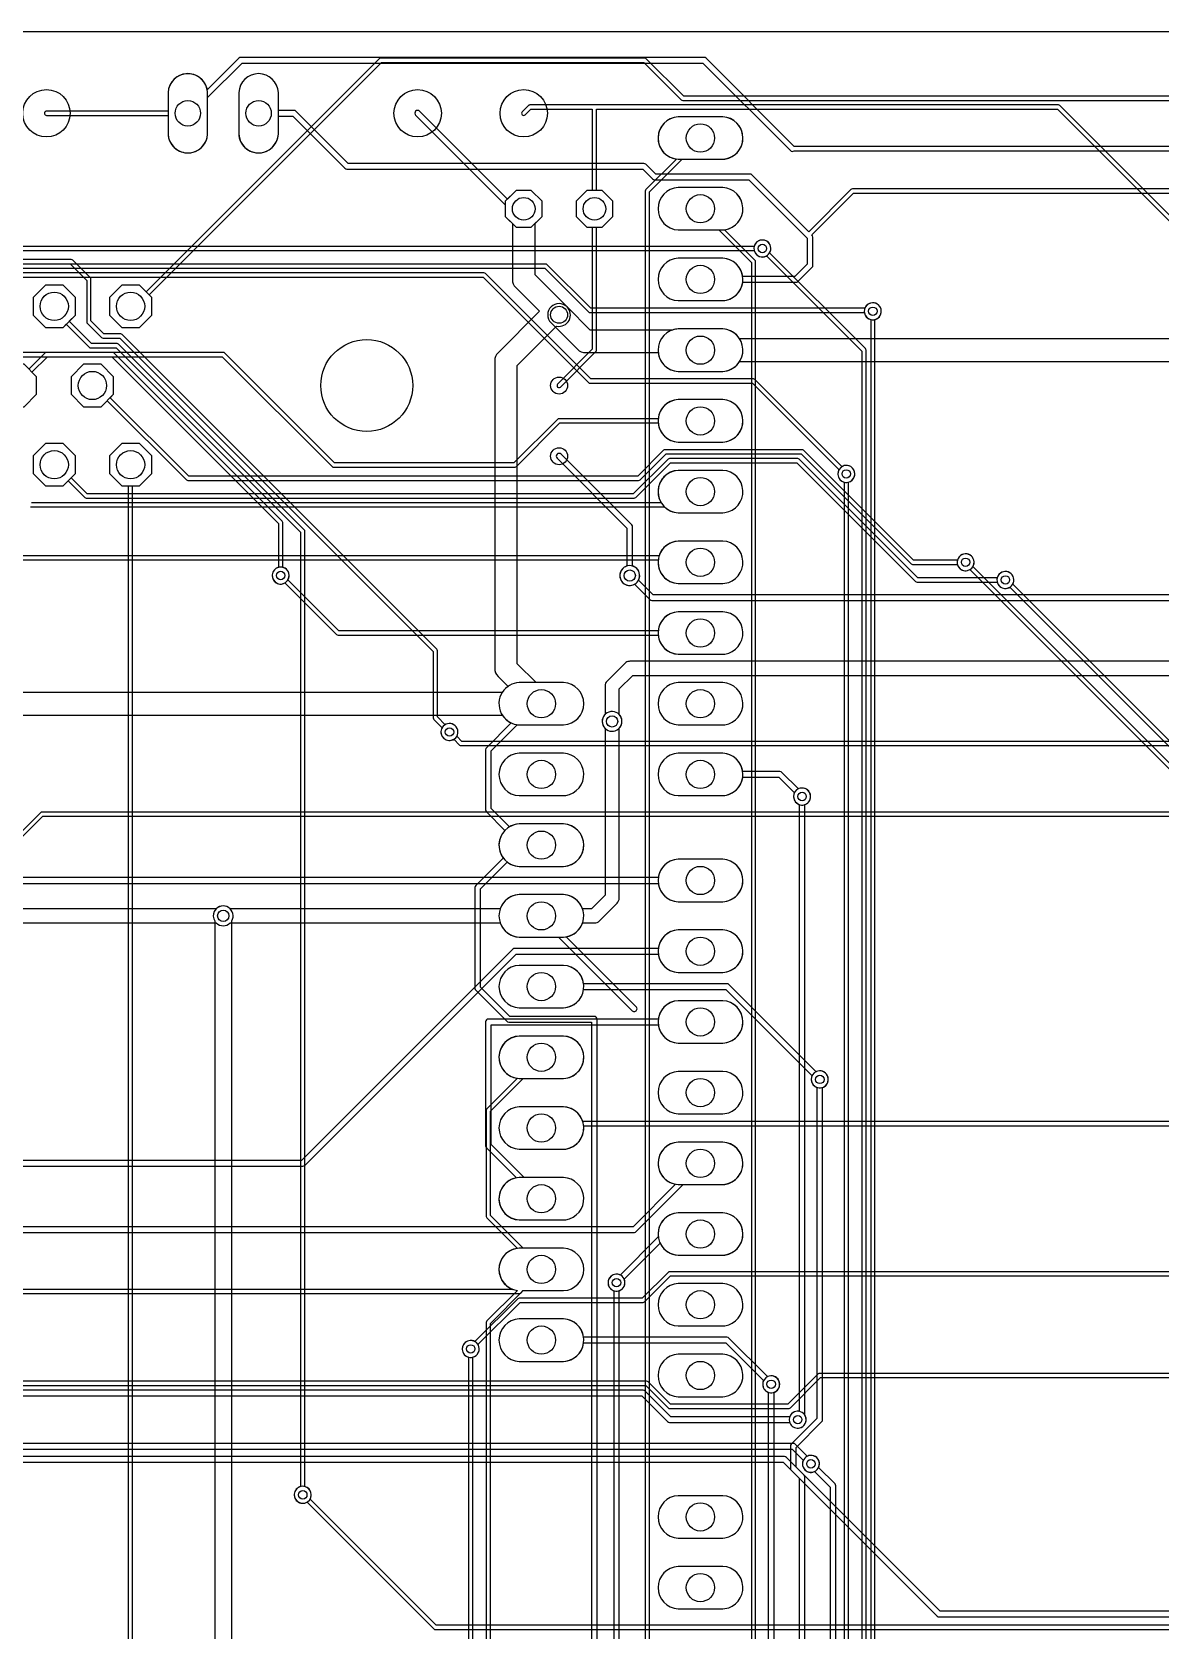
# Model space of a CAD drawing. Header units: millimetres. Extents: x 0 to 196, y 0 to 90.
# Drawn here: x 112.5 to 153, y 32.5 to 89.9 of the extents above; entities that cross this region are included whole.
import ezdxf

# ---------------------------------------------------------------- set-up
doc = ezdxf.new("R2010")
doc.units = ezdxf.units.MM

msp = doc.modelspace()

# ---------------------------------------------------------------- linework, layer by layer
at = {"layer": '16_copper'}
for points in [[(179.07, 87.611), (135.922, 87.611), (134.579, 88.954, 0.198912), (134.525, 88.976), (125.032, 88.976, 0.198912), (124.978, 88.954), (116.607, 80.584), (116.368, 80.823), (115.737, 80.823), (115.291, 80.376), (115.291, 79.745), (115.737, 79.299), (116.368, 79.299), (116.815, 79.745), (116.815, 80.376), (116.715, 80.476), (125.063, 88.824), (134.493, 88.824), (135.836, 87.481, 0.198912), (135.89, 87.459), (179.038, 87.459)], [(184.131, 52.578), (149.438, 87.271, 0.198912), (149.384, 87.293), (130.397, 87.293), (130.389, 87.292, 0.169977), (130.343, 87.271), (130.121, 87.049, 1), (130.229, 86.941), (130.429, 87.141), (132.639, 87.141), (132.639, 84.226), (132.441, 84.226), (132.055, 83.84), (132.055, 83.292), (132.441, 82.906), (132.639, 82.906), (132.639, 78.518), (131.391, 77.27, 1), (131.499, 77.162), (132.769, 78.432, 0.198912), (132.791, 78.486), (132.791, 82.906), (132.989, 82.906), (133.375, 83.292), (133.375, 83.84), (132.989, 84.226), (132.791, 84.226), (132.791, 87.141), (149.352, 87.141), (183.922, 52.572, 0.912653)], [(132.817, 28.321), (132.817, 54.451), (132.816, 54.46, 0.390017), (132.715, 54.553), (129.677, 54.553), (128.626, 55.605), (128.626, 59.14), (129.585, 60.1, 0.151817), (130.011, 59.944), (131.609, 59.944, 0.95208), (131.609, 61.468), (130.011, 61.468, 0.121246), (129.661, 61.363), (129.007, 62.018), (129.007, 64.093), (129.944, 65.031), (130.011, 65.024), (131.609, 65.024, 0.95208), (131.609, 66.548), (130.623, 66.548), (129.946, 67.224), (129.946, 77.937), (131.359, 79.35, 0.746075), (131.732, 80.043), (130.581, 81.194), (130.581, 83.038), (130.835, 83.292), (130.835, 83.84), (130.449, 84.226), (129.901, 84.226), (129.589, 83.914), (126.437, 87.067, 1), (126.293, 86.923), (129.515, 83.702), (129.515, 83.292), (129.769, 83.038), (129.769, 81.026, 0.198912), (129.888, 80.739), (130.743, 79.883), (129.253, 78.392, 0.198912), (129.134, 78.105), (129.134, 67.056, 0.198912), (129.253, 66.769), (129.611, 66.41, 0.575841), (129.722, 65.096), (128.833, 64.207, 0.198912), (128.803, 64.135), (128.803, 61.976, 0.198912), (128.833, 61.904), (129.501, 61.236, 0.371182), (129.442, 60.243), (128.452, 59.254, 0.198912), (128.422, 59.182), (128.422, 55.562, 0.198912), (128.452, 55.491), (129.563, 54.379, 0.198912), (129.635, 54.35), (132.613, 54.35), (132.613, 29.836)], [(106.712, 81.585), (113.887, 81.585), (114.478, 80.994), (114.478, 79.502, 0.198912), (114.5, 79.448), (115.008, 78.94, 0.198912), (115.062, 78.918), (115.665, 78.918), (126.924, 67.659), (126.924, 65.278, 0.198912), (126.946, 65.224), (127.245, 64.925), (127.226, 64.887), (127.211, 64.841), (127.203, 64.794), (127.203, 64.746), (127.211, 64.699), (127.226, 64.653), (127.247, 64.61), (127.276, 64.571), (127.309, 64.538), (127.348, 64.509), (127.391, 64.488), (127.437, 64.473), (127.484, 64.465), (127.532, 64.465), (127.579, 64.473, 1), (127.437, 65.067), (127.391, 65.052), (127.353, 65.033), (127.076, 65.31), (127.076, 67.691, 0.198912), (127.054, 67.745), (115.751, 79.048, 0.198912), (115.697, 79.07), (115.094, 79.07), (114.63, 79.534), (114.63, 81.026, 0.198912), (114.608, 81.08), (113.973, 81.715, 0.198912), (113.919, 81.737), (106.68, 81.737, 0.198912)], [(110.808, 78.251), (115.38, 78.251), (121.368, 72.263), (121.368, 70.685), (121.327, 70.672), (121.284, 70.65), (121.245, 70.622), (121.211, 70.588), (121.183, 70.55), (121.161, 70.507), (121.146, 70.461), (121.139, 70.414), (121.139, 70.366), (121.146, 70.318), (121.161, 70.273), (121.183, 70.23), (121.211, 70.191), (121.245, 70.157), (121.284, 70.129), (121.327, 70.107), (121.372, 70.092), (121.42, 70.085), (121.468, 70.085), (121.515, 70.092, 0.781641), (121.52, 70.685), (121.52, 72.295, 0.198912), (121.498, 72.349), (115.465, 78.381, 0.198912), (115.411, 78.403), (110.839, 78.403)], [(181.346, 35.677), (146.313, 70.711, 0.991751), (145.789, 71.026), (145.768, 70.983, 0.720235), (146.205, 70.603), (181.216, 35.592)], [(181.981, 35.836), (147.742, 70.076, 0.991751), (147.218, 70.391), (147.196, 70.348, 0.720235), (147.634, 69.968), (181.851, 35.751)], [(128.981, 17.075), (128.981, 43.529), (130.156, 44.704), (131.609, 44.704, 0.95208), (131.609, 46.228), (130.156, 46.228), (128.981, 47.403), (128.981, 51.149), (130.156, 52.324), (131.609, 52.324, 0.95208), (131.609, 53.848), (130.011, 53.848, 0.912653), (129.947, 52.33), (128.851, 51.235, 0.198912), (128.829, 51.181), (128.829, 47.371, 0.198912), (128.851, 47.317), (129.947, 46.222, 0.874716), (129.947, 44.71), (128.851, 43.615, 0.198912), (128.829, 43.561), (128.829, 13.081)], [(140.278, 9.747), (140.278, 38.005, 0.198912), (140.248, 38.077), (139.96, 38.364), (139.96, 39.074), (140.883, 39.997, 0.198912), (140.913, 40.069), (140.913, 52.005, 0.949259), (140.74, 52.59), (140.694, 52.575, 0.687507), (140.71, 52.005), (140.71, 40.111), (139.787, 39.188, 0.198912), (139.757, 39.116), (139.757, 38.322, 0.198912), (139.787, 38.25), (140.075, 37.963), (140.075, 9.789)], [(128.346, 28.004), (128.346, 42.313, 0.991753), (128.199, 42.906), (128.153, 42.891, 0.720233), (128.194, 42.313), (128.194, 28.035)]]:
    msp.add_lwpolyline(points, format="xyb", dxfattribs=at)
for points in [[(118.214, 85.579, 0.357806), (118.821, 86.249), (118.821, 87.741, 0.952081), (117.399, 87.741), (117.399, 86.249), (117.406, 86.179), (117.419, 86.111), (117.44, 86.044), (117.466, 85.979), (117.499, 85.918), (117.538, 85.86), (117.582, 85.806), (117.632, 85.756), (117.686, 85.712), (117.744, 85.673), (117.806, 85.64), (117.87, 85.613), (117.937, 85.593), (118.006, 85.579), (118.075, 85.573), (118.145, 85.573)], [(120.754, 85.579, 0.357806), (121.361, 86.249), (121.361, 87.741, 0.952081), (119.939, 87.741), (119.939, 86.249), (119.946, 86.179), (119.959, 86.111), (119.98, 86.044), (120.006, 85.979), (120.039, 85.918), (120.078, 85.86), (120.122, 85.806), (120.172, 85.756), (120.226, 85.712), (120.284, 85.673), (120.346, 85.64), (120.41, 85.613), (120.477, 85.593), (120.546, 85.579), (120.615, 85.573), (120.685, 85.573)], [(137.399, 18.041, 0.906347), (137.324, 19.558), (135.871, 19.558), (134.696, 20.733), (134.696, 84.169), (135.871, 85.344), (137.324, 85.344, 0.95208), (137.324, 86.868), (135.726, 86.868, 0.912653), (135.662, 85.35), (134.566, 84.255, 0.198912), (134.544, 84.201), (134.544, 20.701, 0.198912), (134.566, 20.647), (135.662, 19.552, 0.912653), (135.726, 18.034), (137.324, 18.034)], [(137.399, 20.581, 0.868643), (137.388, 22.092), (138.484, 23.187, 0.198912), (138.506, 23.241), (138.506, 81.661, 0.198912), (138.484, 81.715), (137.388, 82.81, 0.912653), (137.324, 84.328), (135.726, 84.328, 0.95208), (135.726, 82.804), (137.179, 82.804), (138.354, 81.629), (138.354, 23.273), (137.179, 22.098), (135.726, 22.098, 0.95208), (135.726, 20.574), (137.324, 20.574)], [(155.067, 10.86), (155.067, 11.492), (154.621, 11.938), (153.989, 11.938), (153.82, 11.769), (142.475, 23.114), (142.475, 78.486, 0.198912), (142.453, 78.54), (139.01, 81.982, 0.991751), (138.487, 82.297), (138.465, 82.254, 0.720235), (138.903, 81.874), (142.323, 78.454), (142.323, 23.082, 0.198912), (142.345, 23.028), (153.712, 11.661), (153.543, 11.492), (153.543, 10.86), (153.989, 10.414), (154.621, 10.414)], [(137.399, 80.271, 0.906347), (137.324, 81.788), (135.726, 81.788, 0.95208), (135.726, 80.264), (137.324, 80.264)], [(122.309, 37.072, 0.781641), (122.314, 37.665), (122.314, 71.977, 0.198912), (122.291, 72.031), (115.624, 78.699, 0.198912), (115.57, 78.721), (114.649, 78.721), (113.848, 79.522), (114.071, 79.745), (114.071, 80.376), (113.625, 80.823), (112.994, 80.823), (112.547, 80.376), (112.547, 79.745), (112.994, 79.299), (113.625, 79.299), (113.74, 79.414), (114.564, 78.591, 0.198912), (114.618, 78.569), (115.538, 78.569), (122.161, 71.946), (122.161, 37.665), (122.12, 37.652), (122.078, 37.63), (122.039, 37.602), (122.005, 37.568), (121.977, 37.529), (121.955, 37.487), (121.94, 37.441), (121.933, 37.394), (121.933, 37.346), (121.94, 37.298), (121.955, 37.253), (121.977, 37.21), (122.005, 37.171), (122.039, 37.137), (122.078, 37.109), (122.12, 37.087), (122.166, 37.072), (122.214, 37.065), (122.261, 37.065)], [(157.607, 10.86), (157.607, 11.492), (157.161, 11.938), (156.529, 11.938), (156.36, 11.769), (142.792, 25.336), (142.792, 79.587, 0.991753), (142.645, 80.18), (142.599, 80.165, 0.720233), (142.64, 79.587), (142.64, 25.305, 0.198912), (142.662, 25.251), (156.252, 11.661), (156.083, 11.492), (156.083, 10.86), (156.529, 10.414), (157.161, 10.414)], [(137.399, 77.731, 0.906347), (137.324, 79.248), (135.726, 79.248, 0.95208), (135.726, 77.724), (137.324, 77.724)], [(137.399, 75.191, 0.906347), (137.324, 76.708), (135.726, 76.708, 0.95208), (135.726, 75.184), (137.324, 75.184)], [(134.055, 70.04, 0.782376), (134.087, 70.731), (134.087, 72.136, 0.198912), (134.057, 72.208), (131.517, 74.748, 1), (131.373, 74.604), (133.883, 72.094), (133.883, 70.731), (133.87, 70.727), (133.827, 70.709), (133.787, 70.686), (133.75, 70.658), (133.717, 70.625), (133.689, 70.588), (133.665, 70.547), (133.648, 70.504), (133.635, 70.459), (133.629, 70.413), (133.629, 70.366), (133.635, 70.32), (133.648, 70.275), (133.665, 70.232), (133.689, 70.192), (133.717, 70.155), (133.75, 70.122), (133.787, 70.093), (133.827, 70.07), (133.87, 70.052), (133.915, 70.04), (133.962, 70.034), (134.008, 70.034)], [(137.399, 72.651, 0.906347), (137.324, 74.168), (135.726, 74.168, 0.95208), (135.726, 72.644), (137.324, 72.644)], [(152.527, 8.32), (152.527, 8.952), (152.081, 9.398), (151.449, 9.398), (151.28, 9.229), (150.412, 10.096), (150.412, 14.668, 0.198912), (150.39, 14.722), (141.84, 23.273), (141.84, 73.745, 0.991753), (141.692, 74.338), (141.647, 74.323, 0.720233), (141.688, 73.745), (141.688, 23.241, 0.198912), (141.71, 23.187), (150.26, 14.637), (150.26, 10.065, 0.198912), (150.282, 10.011), (151.172, 9.121), (151.003, 8.952), (151.003, 8.32), (151.449, 7.874), (152.081, 7.874)], [(137.399, 70.111, 0.906347), (137.324, 71.628), (135.726, 71.628, 0.95208), (135.726, 70.104), (137.324, 70.104)], [(137.399, 67.571, 0.906347), (137.324, 69.088), (135.726, 69.088, 0.95208), (135.726, 67.564), (137.324, 67.564)], [(137.399, 65.031, 0.906347), (137.324, 66.548), (135.726, 66.548, 0.95208), (135.726, 65.024), (137.324, 65.024)], [(134.165, 54.733, 0.595647), (134.216, 54.904), (131.704, 57.415, 0.270539), (132.291, 57.912), (132.715, 57.912, 0.198912), (132.895, 57.986), (133.53, 58.621, 0.198912), (133.604, 58.801), (133.604, 64.902, 0.962894), (133.115, 65.419), (133.082, 65.386, 0.392239), (133.096, 64.902), (133.096, 58.906), (132.61, 58.42), (132.291, 58.42, 0.304475), (131.609, 58.928), (130.011, 58.928, 0.95208), (130.011, 57.404), (131.428, 57.404), (134.072, 54.76), (134.092, 54.745), (134.115, 54.735), (134.14, 54.731)], [(131.684, 62.491, 0.906347), (131.609, 64.008), (130.011, 64.008, 0.95208), (130.011, 62.484), (131.609, 62.484)], [(137.399, 62.491, 0.906347), (137.324, 64.008), (135.726, 64.008, 0.95208), (135.726, 62.484), (137.324, 62.484)], [(140.089, 39.771, 0.461006), (140.3, 40.186), (140.278, 40.228), (140.278, 40.229), (140.278, 62.165, 0.949259), (140.105, 62.75), (140.059, 62.735, 0.687507), (140.075, 62.165), (140.075, 40.368), (140.041, 40.373), (139.994, 40.373), (139.946, 40.366), (139.9, 40.351), (139.858, 40.329), (139.819, 40.301), (139.785, 40.267), (139.757, 40.228), (139.735, 40.186), (139.72, 40.14), (139.713, 40.092), (139.713, 40.045), (139.72, 39.997), (139.735, 39.951), (139.757, 39.909), (139.785, 39.87), (139.819, 39.836), (139.858, 39.808), (139.9, 39.786), (139.946, 39.771), (139.994, 39.764), (140.041, 39.764)], [(137.399, 58.681, 0.906347), (137.324, 60.198), (135.726, 60.198, 0.95208), (135.726, 58.674), (137.324, 58.674)], [(119.45, 28.225, 0.519281), (119.685, 28.758), (119.685, 57.983, 0.976439), (119.084, 58.364), (119.06, 58.324, 0.255212), (119.075, 57.983), (119.075, 28.758), (119.06, 28.733), (119.043, 28.69), (119.03, 28.645), (119.024, 28.598), (119.024, 28.552), (119.03, 28.505), (119.043, 28.46), (119.06, 28.417), (119.084, 28.377), (119.112, 28.34), (119.145, 28.307), (119.182, 28.279), (119.222, 28.255), (119.265, 28.238), (119.31, 28.225), (119.357, 28.219), (119.403, 28.219)], [(137.399, 56.141, 0.906347), (137.324, 57.658), (135.726, 57.658, 0.95208), (135.726, 56.134), (137.324, 56.134)], [(131.684, 54.871, 0.906347), (131.609, 56.388), (130.011, 56.388, 0.95208), (130.011, 54.864), (131.609, 54.864)], [(137.399, 53.601, 0.906347), (137.324, 55.118), (135.726, 55.118, 0.95208), (135.726, 53.594), (137.324, 53.594)], [(137.399, 51.061, 0.906347), (137.324, 52.578), (135.726, 52.578, 0.95208), (135.726, 51.054), (137.324, 51.054)], [(131.684, 49.791, 0.906347), (131.609, 51.308), (130.011, 51.308, 0.95208), (130.011, 49.784), (131.609, 49.784)], [(137.399, 48.521, 0.906347), (137.324, 50.038), (135.726, 50.038, 0.95208), (135.726, 48.514), (137.324, 48.514)], [(131.684, 47.251, 0.906347), (131.609, 48.768), (130.011, 48.768, 0.95208), (130.011, 47.244), (131.609, 47.244)], [(137.399, 45.981, 0.906347), (137.324, 47.498), (135.726, 47.498, 0.95208), (135.726, 45.974), (137.324, 45.974)], [(131.684, 12.961, 0.850816), (131.704, 14.467), (132.946, 15.708, 0.198912), (132.975, 15.78), (132.975, 27.803), (133.581, 28.408, 0.198912), (133.61, 28.48), (133.61, 44.702, 0.949259), (133.437, 45.287), (133.392, 45.272, 0.687507), (133.407, 44.702), (133.407, 28.522), (132.802, 27.917, 0.198912), (132.772, 27.845), (132.772, 15.822), (131.428, 14.478), (130.011, 14.478, 0.95208), (130.011, 12.954), (131.609, 12.954)], [(137.399, 43.441, 0.906347), (137.324, 44.958), (135.726, 44.958, 0.95208), (135.726, 43.434), (137.324, 43.434)], [(131.684, 42.171, 0.906347), (131.609, 43.688), (130.011, 43.688, 0.95208), (130.011, 42.164), (131.609, 42.164)], [(137.399, 40.901, 0.906347), (137.324, 42.418), (135.726, 42.418, 0.95208), (135.726, 40.894), (137.324, 40.894)], [(139.827, 10.86), (139.827, 11.492), (139.381, 11.938), (139.167, 11.938), (139.167, 41.051, 0.949259), (138.994, 41.636), (138.948, 41.621, 0.687507), (138.963, 41.051), (138.963, 11.938), (138.749, 11.938), (138.303, 11.492), (138.303, 10.86), (138.749, 10.414), (139.381, 10.414)], [(144.907, 10.86), (144.907, 11.492), (144.461, 11.938), (144.247, 11.938), (144.247, 13.716, 0.198912), (144.217, 13.788), (141.389, 16.616), (141.389, 37.687, 0.198912), (141.359, 37.759), (140.769, 38.35, 0.949261), (140.233, 38.641), (140.211, 38.598, 0.687512), (140.625, 38.206), (141.186, 37.645), (141.186, 16.573, 0.198912), (141.216, 16.502), (144.043, 13.674), (144.043, 11.938), (143.829, 11.938), (143.383, 11.492), (143.383, 10.86), (143.829, 10.414), (144.461, 10.414)], [(137.399, 35.821, 0.906347), (137.324, 37.338), (135.726, 37.338, 0.95208), (135.726, 35.814), (137.324, 35.814)], [(137.399, 33.281, 0.906347), (137.324, 34.798), (135.726, 34.798, 0.95208), (135.726, 33.274), (137.324, 33.274)]]:
    msp.add_lwpolyline(points, format="xyb", close=True, dxfattribs=at)
for points in [[(112.674, 76.9), (112.674, 77.532), (112.228, 77.978), (111.597, 77.978), (111.15, 77.532), (111.15, 76.9), (111.597, 76.454), (112.228, 76.454)], [(115.443, 76.9), (115.443, 77.532), (114.997, 77.978), (114.365, 77.978), (113.919, 77.532), (113.919, 76.9), (114.365, 76.454), (114.997, 76.454)], [(114.071, 74.056), (114.071, 74.687), (113.625, 75.133), (112.994, 75.133), (112.547, 74.687), (112.547, 74.056), (112.994, 73.609), (113.625, 73.609)]]:
    msp.add_lwpolyline(points, close=True, dxfattribs=at)
msp.add_lwpolyline([(116.122, 31.179), (116.122, 73.609), (116.368, 73.609), (116.815, 74.056), (116.815, 74.687), (116.368, 75.133), (115.737, 75.133), (115.291, 74.687), (115.291, 74.056), (115.737, 73.609), (115.97, 73.609), (115.97, 31.21)], dxfattribs=at)
at = {"layer": '1_copper'}
for points in [[(184.15, 85.801), (139.894, 85.801), (136.724, 88.972, 0.198912), (136.652, 89.002), (120.015, 89.002, 0.198912), (119.943, 88.972), (118.809, 87.838, 0.888902), (117.399, 87.741), (117.399, 87.071), (113.03, 87.071, 0.871067), (113.009, 86.922), (113.03, 86.919), (117.399, 86.919), (117.399, 86.249, 0.952081), (118.821, 86.249), (118.821, 87.563), (120.057, 88.798), (136.61, 88.798), (139.755, 85.653, 0.395337), (139.894, 85.649), (184.118, 85.649)], [(183.49, 84.277), (141.986, 84.277, 0.198912), (141.932, 84.255), (140.416, 82.739), (138.375, 84.781, 0.198912), (138.303, 84.811), (134.916, 84.811), (134.565, 85.162, 0.198912), (134.493, 85.192), (123.867, 85.192), (121.992, 87.067, 0.198912), (121.92, 87.097), (121.361, 87.097), (121.361, 87.741, 0.952081), (119.939, 87.741), (119.939, 86.249, 0.952081), (121.361, 86.249), (121.361, 86.893), (121.878, 86.893), (123.753, 85.018, 0.198912), (123.825, 84.988), (134.451, 84.988), (134.802, 84.637, 0.198912), (134.874, 84.607), (138.261, 84.607), (140.36, 82.508), (140.36, 81.576), (139.912, 81.128), (138.043, 81.128, 0.36165), (137.324, 81.788), (135.726, 81.788, 0.95208), (135.726, 80.264), (137.324, 80.264, 0.36165), (138.043, 80.924), (139.954, 80.924, 0.198912), (140.026, 80.954), (140.534, 81.462, 0.198912), (140.564, 81.534), (140.564, 82.55, 0.233747), (140.524, 82.631), (142.018, 84.125), (183.49, 84.125)], [(103.537, 81.109), (128.715, 81.109), (132.502, 77.321, 0.198912), (132.556, 77.299), (138.398, 77.299), (141.501, 74.196), (141.481, 74.158), (141.466, 74.112), (141.459, 74.065), (141.459, 74.017), (141.466, 73.97), (141.481, 73.924), (141.503, 73.881), (141.531, 73.842), (141.565, 73.809), (141.604, 73.78), (141.647, 73.759), (141.692, 73.744), (141.74, 73.736), (141.788, 73.736), (141.835, 73.744, 1), (141.692, 74.338), (141.647, 74.323), (141.609, 74.304), (138.484, 77.429, 0.198912), (138.43, 77.451), (132.588, 77.451), (128.8, 81.239, 0.198912), (128.746, 81.261), (103.505, 81.261, 0.198912)], [(180.807, 78.892), (137.932, 78.892, 0.244558), (137.324, 79.248), (135.726, 79.248, 0.067437), (135.524, 79.21), (132.566, 79.21), (131.732, 80.043, 1), (131.158, 79.469), (132.11, 78.516, 0.198912), (132.398, 78.397), (135.006, 78.397, 0.366388), (135.726, 77.724), (137.324, 77.724), (137.399, 77.731, 0.218696), (137.932, 78.08), (180.975, 78.08, 0.198912)], [(112.228, 76.454), (112.674, 76.9), (112.674, 77.532), (112.508, 77.698), (113.062, 78.251), (119.348, 78.251), (123.295, 74.305, 0.198912), (123.349, 74.282), (129.858, 74.282), (129.866, 74.284, 0.169977), (129.911, 74.305), (131.477, 75.87), (135.005, 75.87, 0.371144), (135.726, 75.184), (137.324, 75.184, 0.95208), (137.324, 76.708), (135.726, 76.708, 0.371144), (135.005, 76.022), (131.445, 76.022, 0.198912), (131.391, 76), (129.826, 74.435), (123.38, 74.435), (119.434, 78.381, 0.198912), (119.38, 78.403), (113.03, 78.403, 0.198912), (112.976, 78.381), (112.401, 77.806)], [(112.459, 72.854), (135.238, 72.854, 0.179648), (135.726, 72.644), (137.324, 72.644), (137.399, 72.651, 0.906347), (137.324, 74.168), (135.726, 74.168, 0.570575), (135.114, 73.006), (112.49, 73.006)], [(183.304, 67.31), (133.985, 67.31), (133.966, 67.308, 0.179039), (133.805, 67.236), (133.17, 66.601, 0.198912), (133.096, 66.421), (133.096, 65.4, 0.962894), (133.585, 64.883), (133.618, 64.916, 0.392239), (133.604, 65.4), (133.604, 66.316), (134.09, 66.802), (183.304, 66.802, 0.304475)], [(83.439, 65.532), (87.419, 65.532, 0.304475), (88.101, 65.024), (89.699, 65.024, 0.244558), (90.307, 65.38), (129.403, 65.38, 0.244558), (130.011, 65.024), (131.609, 65.024, 0.95208), (131.609, 66.548), (130.011, 66.548, 0.244558), (129.403, 66.192), (90.307, 66.192, 0.244558), (89.699, 66.548), (88.101, 66.548, 0.304475), (87.419, 66.04), (83.544, 66.04)], [(177.483, 64.433), (127.952, 64.433), (127.771, 64.615, 0.991751), (127.247, 64.93), (127.226, 64.887, 0.720235), (127.663, 64.507), (127.867, 64.303, 0.198912), (127.921, 64.281), (177.451, 64.281)], [(179.546, 61.893), (112.871, 61.893, 0.198912), (112.817, 61.871), (108.331, 57.385)], [(111.643, 59.334), (135.007, 59.334, 0.36165), (135.726, 58.674), (137.324, 58.674, 0.95208), (137.324, 60.198), (135.726, 60.198, 0.36165), (135.007, 59.538), (111.601, 59.538, 0.198912)], [(100.531, 49.174), (122.238, 49.174, 0.198912), (122.309, 49.204), (129.9, 56.794), (135.007, 56.794, 0.36165), (135.726, 56.134), (137.324, 56.134, 0.95208), (137.324, 57.658), (135.726, 57.658, 0.36165), (135.007, 56.998), (129.858, 56.998, 0.198912), (129.786, 56.968), (122.195, 49.378), (100.489, 49.378, 0.198912)], [(183.674, 45.383), (135.414, 45.383, 0.198912), (135.36, 45.361), (134.43, 44.431), (130.016, 44.431, 0.198912), (129.962, 44.409), (128.425, 42.871), (128.387, 42.891), (128.341, 42.906), (128.294, 42.913), (128.246, 42.913), (128.199, 42.906), (128.153, 42.891), (128.11, 42.869), (128.071, 42.841), (128.038, 42.807), (128.009, 42.768), (127.988, 42.726), (127.973, 42.68), (127.965, 42.632), (127.965, 42.585), (127.973, 42.537), (127.988, 42.491), (128.009, 42.449), (128.038, 42.41), (128.071, 42.376), (128.11, 42.348), (128.153, 42.326), (128.199, 42.311), (128.246, 42.304), (128.294, 42.304), (128.341, 42.311, 0.504319), (128.533, 42.764), (130.048, 44.279), (134.461, 44.279, 0.198912), (134.515, 44.301), (135.445, 45.231), (183.642, 45.231)], [(85.947, 42.532), (87.163, 41.316, 0.198912), (87.217, 41.294), (134.557, 41.294), (135.36, 40.491, 0.198912), (135.414, 40.469), (139.7, 40.469), (139.708, 40.47, 0.169977), (139.754, 40.491), (140.843, 41.58), (183.265, 41.58, 0.371144), (183.986, 40.894), (185.584, 40.894, 0.95208), (185.584, 42.418), (183.986, 42.418, 0.371144), (183.265, 41.732), (140.811, 41.732, 0.198912), (140.757, 41.71), (139.668, 40.621), (135.445, 40.621), (134.642, 41.424, 0.198912), (134.588, 41.446), (87.249, 41.446), (86.033, 42.662, 0.198912)], [(86.836, 40.919), (134.419, 40.919), (135.342, 39.997, 0.198912), (135.414, 39.967), (139.73, 39.967), (139.735, 39.951), (139.757, 39.909), (139.785, 39.87), (139.819, 39.836), (139.858, 39.808), (139.9, 39.786), (139.946, 39.771), (139.994, 39.764), (140.041, 39.764), (140.089, 39.771, 1), (139.946, 40.366), (139.9, 40.351, 0.212717), (139.73, 40.17), (135.456, 40.17), (134.533, 41.093, 0.198912), (134.461, 41.123), (86.878, 41.123)], [(90.964, 39.014), (139.817, 39.014), (140.219, 38.612), (140.211, 38.598), (140.196, 38.552), (140.189, 38.505), (140.189, 38.457), (140.196, 38.41), (140.211, 38.364), (140.233, 38.321), (140.261, 38.282), (140.295, 38.249), (140.334, 38.22), (140.377, 38.199), (140.422, 38.184), (140.47, 38.176), (140.518, 38.176), (140.565, 38.184, 1), (140.422, 38.778), (140.377, 38.763), (140.362, 38.756), (139.931, 39.188, 0.198912), (139.859, 39.218), (91.006, 39.218)], [(50.324, 38.538), (139.499, 38.538), (145.026, 33.012, 0.198912), (145.097, 32.982), (157.914, 32.982)], [(157.956, 33.185), (145.14, 33.185), (139.613, 38.712, 0.198912), (139.541, 38.741), (50.366, 38.741)]]:
    msp.add_lwpolyline(points, format="xyb", dxfattribs=at)
for points in [[(137.399, 85.351, 0.906347), (137.324, 86.868), (135.726, 86.868, 0.95208), (135.726, 85.344), (137.324, 85.344)], [(137.399, 82.811, 0.906347), (137.324, 84.328), (135.726, 84.328, 0.95208), (135.726, 82.804), (137.324, 82.804)], [(97.511, 79.745), (97.511, 80.376), (97.379, 80.508), (98.933, 82.061), (138.452, 82.061, 0.991753), (139.045, 82.209), (139.03, 82.254, 0.720233), (138.452, 82.213), (98.901, 82.213, 0.198912), (98.847, 82.191), (97.272, 80.615), (97.064, 80.823), (96.433, 80.823), (95.987, 80.376), (95.987, 79.745), (96.433, 79.299), (97.064, 79.299)], [(100.254, 79.745), (100.254, 80.376), (100.1, 80.53), (100.997, 81.426), (130.937, 81.426), (132.502, 79.861, 0.198912), (132.556, 79.839), (142.415, 79.839, 0.966657), (143.021, 79.907), (143.014, 79.954, 0.738488), (142.431, 79.991), (132.588, 79.991), (131.023, 81.556, 0.198912), (130.969, 81.578), (100.965, 81.578, 0.198912), (100.911, 81.556), (99.993, 80.638), (99.807, 80.823), (99.176, 80.823), (98.73, 80.376), (98.73, 79.745), (99.176, 79.299), (99.807, 79.299)], [(137.399, 70.111, 0.906347), (137.324, 71.628), (135.726, 71.628, 0.311618), (135.038, 71.101), (109.296, 71.101), (109.296, 76.454), (109.485, 76.454), (109.931, 76.9), (109.931, 77.532), (109.485, 77.978), (108.854, 77.978), (108.407, 77.532), (108.407, 76.9), (108.854, 76.454), (109.144, 76.454), (109.144, 71.025, 0.414214), (109.22, 70.949), (135.005, 70.949, 0.431736), (135.726, 70.104), (137.324, 70.104)], [(146.121, 70.569, 1), (145.979, 71.163), (145.933, 71.148, 0.235702), (145.754, 70.942), (144.177, 70.942), (140.23, 74.889, 0.198912), (140.176, 74.911), (135.255, 74.911, 0.198912), (135.201, 74.889), (134.271, 73.958), (118.142, 73.958), (115.321, 76.779), (115.443, 76.9), (115.443, 77.532), (114.997, 77.978), (114.365, 77.978), (113.919, 77.532), (113.919, 76.9), (114.365, 76.454), (114.997, 76.454), (115.214, 76.671), (118.056, 73.828, 0.198912), (118.11, 73.806), (134.303, 73.806, 0.198912), (134.356, 73.828), (135.287, 74.759), (140.145, 74.759), (144.091, 70.812, 0.198912), (144.145, 70.79), (145.754, 70.79), (145.768, 70.749), (145.789, 70.706), (145.818, 70.667), (145.851, 70.634), (145.89, 70.605), (145.933, 70.584), (145.979, 70.569), (146.026, 70.561), (146.074, 70.561)], [(147.55, 69.934, 1), (147.407, 70.528), (147.362, 70.513, 0.235702), (147.183, 70.307), (144.335, 70.307), (140.071, 74.571, 0.198912), (140.018, 74.593), (135.414, 74.593, 0.198912), (135.36, 74.571), (134.112, 73.323), (114.49, 73.323), (113.915, 73.899), (114.071, 74.056), (114.071, 74.687), (113.625, 75.133), (112.994, 75.133), (112.547, 74.687), (112.547, 74.056), (112.994, 73.609), (113.625, 73.609), (113.807, 73.791), (114.405, 73.193, 0.198912), (114.459, 73.171), (134.144, 73.171, 0.198912), (134.198, 73.193), (135.445, 74.441), (139.986, 74.441), (144.25, 70.177, 0.198912), (144.304, 70.155), (147.183, 70.155), (147.196, 70.114), (147.218, 70.071), (147.246, 70.032), (147.28, 69.999), (147.319, 69.97), (147.362, 69.949), (147.407, 69.934), (147.455, 69.926), (147.503, 69.926)], [(185.659, 68.841, 0.334135), (186.303, 69.494), (186.69, 69.494, 0.198912), (186.762, 69.524), (191.842, 74.604, 1), (191.698, 74.748), (186.648, 69.698), (186.303, 69.698, 0.36165), (185.584, 70.358), (183.986, 70.358, 0.36165), (183.267, 69.698), (134.821, 69.698), (134.298, 70.221, 0.954416), (133.689, 70.588), (133.665, 70.547, 0.730922), (134.154, 70.077), (134.707, 69.524, 0.198912), (134.779, 69.494), (183.267, 69.494, 0.36165), (183.986, 68.834), (185.584, 68.834)], [(137.399, 67.571, 0.906347), (137.324, 69.088), (135.726, 69.088, 0.371144), (135.005, 68.402), (123.539, 68.402), (121.707, 70.235, 0.991751), (121.183, 70.55), (121.161, 70.507, 0.720235), (121.599, 70.127), (123.454, 68.272, 0.198912), (123.508, 68.25), (135.005, 68.25, 0.371144), (135.726, 67.564), (137.324, 67.564)], [(137.399, 65.031, 0.906347), (137.324, 66.548), (135.726, 66.548, 0.95208), (135.726, 65.024), (137.324, 65.024)], [(131.684, 62.491, 0.906347), (131.609, 64.008), (130.011, 64.008, 0.95208), (130.011, 62.484), (131.609, 62.484)], [(140.248, 62.155, 1), (140.105, 62.75), (140.059, 62.735), (140.045, 62.727), (139.454, 63.318, 0.198912), (139.382, 63.348), (138.043, 63.348, 0.36165), (137.324, 64.008), (135.726, 64.008, 0.95208), (135.726, 62.484), (137.324, 62.484, 0.36165), (138.043, 63.144), (139.34, 63.144), (139.901, 62.584), (139.894, 62.569), (139.879, 62.524), (139.871, 62.476), (139.871, 62.428), (139.879, 62.381), (139.894, 62.335), (139.916, 62.293), (139.944, 62.254), (139.978, 62.22), (140.017, 62.192), (140.059, 62.17), (140.105, 62.155), (140.152, 62.147), (140.2, 62.147)], [(131.684, 59.951, 0.906347), (131.609, 61.468), (130.011, 61.468, 0.95208), (130.011, 59.944), (131.609, 59.944)], [(131.684, 57.411, 0.906347), (131.609, 58.928), (130.011, 58.928, 0.304475), (129.329, 58.42), (119.629, 58.42, 0.408278), (119.131, 58.42), (112.009, 58.42, 0.962894), (111.492, 57.931), (111.525, 57.898, 0.392239), (112.009, 57.912), (119.131, 57.912, 0.408278), (119.629, 57.912), (129.329, 57.912, 0.304475), (130.011, 57.404), (131.609, 57.404)], [(140.883, 51.995, 1), (140.74, 52.59), (140.694, 52.575), (140.68, 52.567), (137.549, 55.698, 0.198912), (137.478, 55.728), (132.328, 55.728, 0.36165), (131.609, 56.388), (130.011, 56.388, 0.95208), (130.011, 54.864), (131.609, 54.864, 0.36165), (132.328, 55.524), (137.435, 55.524), (140.536, 52.424), (140.529, 52.409), (140.514, 52.364), (140.506, 52.316), (140.506, 52.268), (140.514, 52.221), (140.529, 52.175), (140.551, 52.133), (140.579, 52.094), (140.613, 52.06), (140.651, 52.032), (140.694, 52.01), (140.74, 51.995), (140.787, 51.987), (140.835, 51.987)], [(131.684, 47.251, 0.906347), (131.609, 48.768), (130.192, 48.768), (129.007, 49.953), (129.007, 54.254), (135.007, 54.254, 0.36165), (135.726, 53.594), (137.324, 53.594, 0.95208), (137.324, 55.118), (135.726, 55.118, 0.36165), (135.007, 54.458), (128.905, 54.458, 0.414214), (128.803, 54.356), (128.803, 49.911, 0.198912), (128.833, 49.839), (129.916, 48.757, 0.894038), (130.011, 47.244), (131.609, 47.244)], [(131.684, 49.791, 0.402917), (132.33, 50.629), (181.134, 50.629, 0.198912), (181.188, 50.651), (184.131, 53.594), (185.584, 53.594, 0.95208), (185.584, 55.118), (183.986, 55.118, 0.912653), (183.922, 53.6), (181.102, 50.781), (132.297, 50.781, 0.311618), (131.609, 51.308), (130.011, 51.308, 0.95208), (130.011, 49.784), (131.609, 49.784)], [(131.684, 52.331, 0.906347), (131.609, 53.848), (130.011, 53.848, 0.95208), (130.011, 52.324), (131.609, 52.324)], [(137.399, 51.061, 0.906347), (137.324, 52.578), (135.726, 52.578, 0.95208), (135.726, 51.054), (137.324, 51.054)], [(134.15, 46.794, 0.182645), (134.216, 46.823), (135.907, 48.514), (137.324, 48.514, 0.95208), (137.324, 50.038), (135.726, 50.038, 0.894038), (135.631, 48.525), (134.102, 46.996), (90.053, 46.996), (89.794, 47.255, 0.894038), (89.699, 48.768), (88.101, 48.768, 0.95208), (88.101, 47.244), (89.518, 47.244), (89.939, 46.823, 0.198912), (90.011, 46.793), (134.144, 46.793)], [(133.58, 44.692, 0.477166), (133.784, 45.121), (135.073, 46.41, 0.276963), (135.726, 45.974), (137.324, 45.974, 0.95208), (137.324, 47.498), (135.726, 47.498, 0.440061), (135.008, 46.632), (133.64, 45.265), (133.626, 45.272), (133.58, 45.287), (133.533, 45.295), (133.485, 45.295), (133.437, 45.287), (133.392, 45.272), (133.349, 45.25), (133.31, 45.222), (133.276, 45.188), (133.248, 45.15), (133.226, 45.107), (133.211, 45.061), (133.204, 45.014), (133.204, 44.966), (133.211, 44.918), (133.226, 44.873), (133.248, 44.83), (133.276, 44.791), (133.31, 44.757), (133.349, 44.729), (133.392, 44.707), (133.437, 44.692), (133.485, 44.685), (133.533, 44.685)], [(97.671, 41.613, 0.169977), (97.717, 41.634), (100.679, 44.596), (130.016, 44.596, 0.198912), (130.07, 44.618), (130.156, 44.704), (131.609, 44.704, 0.95208), (131.609, 46.228), (130.011, 46.228, 0.819576), (129.789, 44.748), (100.648, 44.748, 0.198912), (100.594, 44.726), (97.631, 41.764), (92.71, 41.764), (89.763, 44.71, 0.912653), (89.699, 46.228), (88.101, 46.228, 0.95208), (88.101, 44.704), (89.554, 44.704), (92.624, 41.634, 0.198912), (92.678, 41.612), (97.663, 41.612)], [(137.399, 43.441, 0.906347), (137.324, 44.958), (135.726, 44.958, 0.95208), (135.726, 43.434), (137.324, 43.434)], [(139.136, 41.041, 1), (138.994, 41.636), (138.948, 41.621), (138.934, 41.614), (137.549, 42.998, 0.198912), (137.478, 43.028), (132.328, 43.028, 0.36165), (131.609, 43.688), (130.011, 43.688, 0.95208), (130.011, 42.164), (131.609, 42.164, 0.36165), (132.328, 42.824), (137.435, 42.824), (138.79, 41.47), (138.783, 41.456), (138.768, 41.41), (138.76, 41.362), (138.76, 41.315), (138.768, 41.267), (138.783, 41.221), (138.804, 41.179), (138.833, 41.14), (138.866, 41.106), (138.905, 41.078), (138.948, 41.056), (138.994, 41.041), (139.041, 41.034), (139.089, 41.034)], [(137.399, 40.901, 0.906347), (137.324, 42.418), (135.726, 42.418, 0.95208), (135.726, 40.894), (137.324, 40.894)], [(185.659, 30.741, 0.906347), (185.584, 32.258), (183.986, 32.258, 0.371144), (183.265, 31.572), (159.099, 31.572), (158.01, 32.661, 0.198912), (157.956, 32.683), (127.032, 32.683), (122.5, 37.215, 0.991751), (121.977, 37.529), (121.955, 37.487, 0.720235), (122.393, 37.107), (126.946, 32.553, 0.198912), (127, 32.531), (157.925, 32.531), (159.014, 31.442, 0.198912), (159.067, 31.42), (183.265, 31.42, 0.371144), (183.986, 30.734), (185.584, 30.734)], [(137.399, 35.821, 0.906347), (137.324, 37.338), (135.726, 37.338, 0.95208), (135.726, 35.814), (137.324, 35.814)], [(137.399, 33.281, 0.906347), (137.324, 34.798), (135.726, 34.798, 0.95208), (135.726, 33.274), (137.324, 33.274)]]:
    msp.add_lwpolyline(points, format="xyb", close=True, dxfattribs=at)
for points in [[(130.835, 83.292), (130.835, 83.84), (130.449, 84.226), (129.901, 84.226), (129.515, 83.84), (129.515, 83.292), (129.901, 82.906), (130.449, 82.906)], [(133.375, 83.292), (133.375, 83.84), (132.989, 84.226), (132.441, 84.226), (132.055, 83.84), (132.055, 83.292), (132.441, 82.906), (132.989, 82.906)], [(114.071, 79.745), (114.071, 80.376), (113.625, 80.823), (112.994, 80.823), (112.547, 80.376), (112.547, 79.745), (112.994, 79.299), (113.625, 79.299)], [(116.815, 79.745), (116.815, 80.376), (116.368, 80.823), (115.737, 80.823), (115.291, 80.376), (115.291, 79.745), (115.737, 79.299), (116.368, 79.299)], [(116.815, 74.056), (116.815, 74.687), (116.368, 75.133), (115.737, 75.133), (115.291, 74.687), (115.291, 74.056), (115.737, 73.609), (116.368, 73.609)]]:
    msp.add_lwpolyline(points, close=True, dxfattribs=at)
msp.add_lwpolyline([(108.417, 57.255), (112.903, 61.741), (179.515, 61.741)], dxfattribs=at)
at = {"layer": 'drills_PTH'}
for centre, radius in [((113.03, 86.995), 0.851), ((126.365, 86.995), 0.851), ((130.175, 86.995), 0.851), ((118.11, 86.995), 0.457), ((120.65, 86.995), 0.457), ((136.525, 86.106), 0.508), ((130.175, 83.566), 0.406), ((132.715, 83.566), 0.406), ((136.525, 83.566), 0.508), ((136.525, 81.026), 0.508), ((113.309, 80.061), 0.508), ((116.053, 80.061), 0.508), ((131.445, 79.756), 0.305), ((124.536, 77.216), 1.651), ((136.525, 78.486), 0.508), ((114.681, 77.216), 0.508), ((131.445, 77.216), 0.305), ((136.525, 75.946), 0.508), ((113.309, 74.371), 0.508), ((116.053, 74.371), 0.508), ((131.445, 74.676), 0.305), ((136.525, 73.406), 0.508), ((136.525, 70.866), 0.508), ((136.525, 68.326), 0.508), ((130.81, 65.786), 0.508), ((136.525, 65.786), 0.508), ((130.81, 63.246), 0.508), ((136.525, 63.246), 0.508), ((130.81, 60.706), 0.508), ((136.525, 59.436), 0.508), ((130.81, 58.166), 0.508), ((136.525, 56.896), 0.508), ((130.81, 55.626), 0.508), ((136.525, 54.356), 0.508), ((130.81, 53.086), 0.508), ((136.525, 51.816), 0.508), ((130.81, 50.546), 0.508), ((136.525, 49.276), 0.508), ((130.81, 48.006), 0.508), ((136.525, 46.736), 0.508), ((130.81, 45.466), 0.508), ((136.525, 44.196), 0.508), ((130.81, 42.926), 0.508), ((136.525, 41.656), 0.508), ((136.525, 36.576), 0.508), ((136.525, 34.036), 0.508)]:
    msp.add_circle(centre, radius, dxfattribs=at)
at = {"layer": 'drills_via_1_16'}
for centre, radius in [((138.748, 82.137), 0.152), ((142.716, 79.883), 0.152), ((141.764, 74.041), 0.152), ((146.05, 70.866), 0.152), ((121.444, 70.39), 0.152), ((133.985, 70.39), 0.203), ((147.479, 70.231), 0.152), ((127.508, 64.77), 0.152), ((133.35, 65.151), 0.203), ((140.176, 62.452), 0.152), ((119.38, 58.166), 0.203), ((140.811, 52.292), 0.152), ((133.509, 44.99), 0.152), ((128.27, 42.608), 0.152), ((139.065, 41.339), 0.152), ((140.018, 40.069), 0.152), ((140.494, 38.481), 0.152), ((122.238, 37.37), 0.152)]:
    msp.add_circle(centre, radius, dxfattribs=at)
at = {"layer": 'outline'}
msp.add_lwpolyline([(191.135, 89.916), (5.1, 89.916)], dxfattribs=at)

doc.saveas('drawing.dxf')
